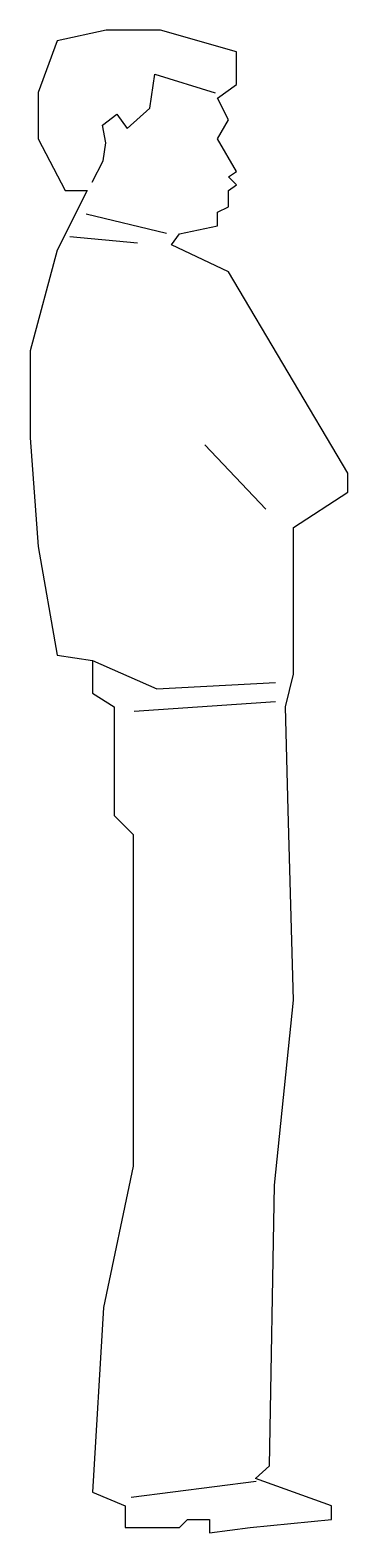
# Model space of a CAD drawing. Extents: x -0.17 to 0.21, y 18.27 to 20.07.
import ezdxf

# ---------------------------------------------------------------- set-up
doc = ezdxf.new("R2010")
doc.units = 0
doc.layers.get('0').update_dxf_attribs({"linetype": 'CONTINUOUS'})

msp = doc.modelspace()

# ---------------------------------------------------------------- linework, layer by layer
at = {"color": 0, "linetype": 'CONTINUOUS'}
msp.add_lwpolyline([(-0.1315, 19.881), (-0.1053, 19.881), (-0.1412, 19.8092), (-0.1739, 19.6885), (-0.1739, 19.5841), (-0.1641, 19.4535), (-0.1412, 19.323), (-0.0988, 19.3165), (-0.0988, 19.2773), (-0.0727, 19.261), (-0.0727, 19.1305), (-0.0499, 19.1077), (-0.0499, 18.863), (-0.0499, 18.7096), (-0.0858, 18.5399), (-0.0988, 18.3181), (-0.0597, 18.3017), (-0.0597, 18.2756), (0.0056, 18.2756), (0.0154, 18.2854), (0.0415, 18.2854), (0.0415, 18.2691), (0.0904, 18.2756), (0.1883, 18.2854), (0.1883, 18.3017), (0.097, 18.3344), (0.1135, 18.3497), (0.1198, 18.6868), (0.1426, 18.9086), (0.1361, 19.137), (0.1328, 19.261), (0.1426, 19.3002), (0.1426, 19.4764), (0.2079, 19.5188), (0.2079, 19.5416), (0.0643, 19.7831), (-0.0042, 19.8157), (0.0056, 19.8288), (0.0513, 19.8386), (0.0513, 19.8549), (0.0643, 19.8614), (0.0643, 19.881), (0.0741, 19.8875), (0.0643, 19.8973), (0.0741, 19.9038), (0.0513, 19.943), (0.0643, 19.9658), (0.0513, 19.9919), (0.0741, 20.0082), (0.0741, 20.0474), (0.0741, 20.0474), (-0.0172, 20.0735), (-0.0825, 20.0735), (-0.1412, 20.0604), (-0.1641, 19.9984), (-0.1641, 19.943)], close=True, dxfattribs=at)
for points in [[(-0.0993, 19.8909), (-0.0861, 19.9164), (-0.0828, 19.9379), (-0.0869, 19.9593), (-0.0696, 19.9725), (-0.0572, 19.9552), (-0.03, 19.9799), (-0.0241, 20.0204), (0.0483, 19.9981)], [(-0.1066, 19.8527), (-0.0102, 19.8296)], [(-0.1259, 19.8257), (-0.0449, 19.818)], [(0.036, 19.5754), (0.1092, 19.4983)], [(-0.0988, 19.3165), (-0.0218, 19.2826), (0.1208, 19.2903)], [(-0.0488, 19.2557), (0.1208, 19.2672)], [(-0.0526, 18.312), (0.0977, 18.3312)]]:
    msp.add_lwpolyline(points, dxfattribs=at)

doc.saveas('drawing.dxf')
